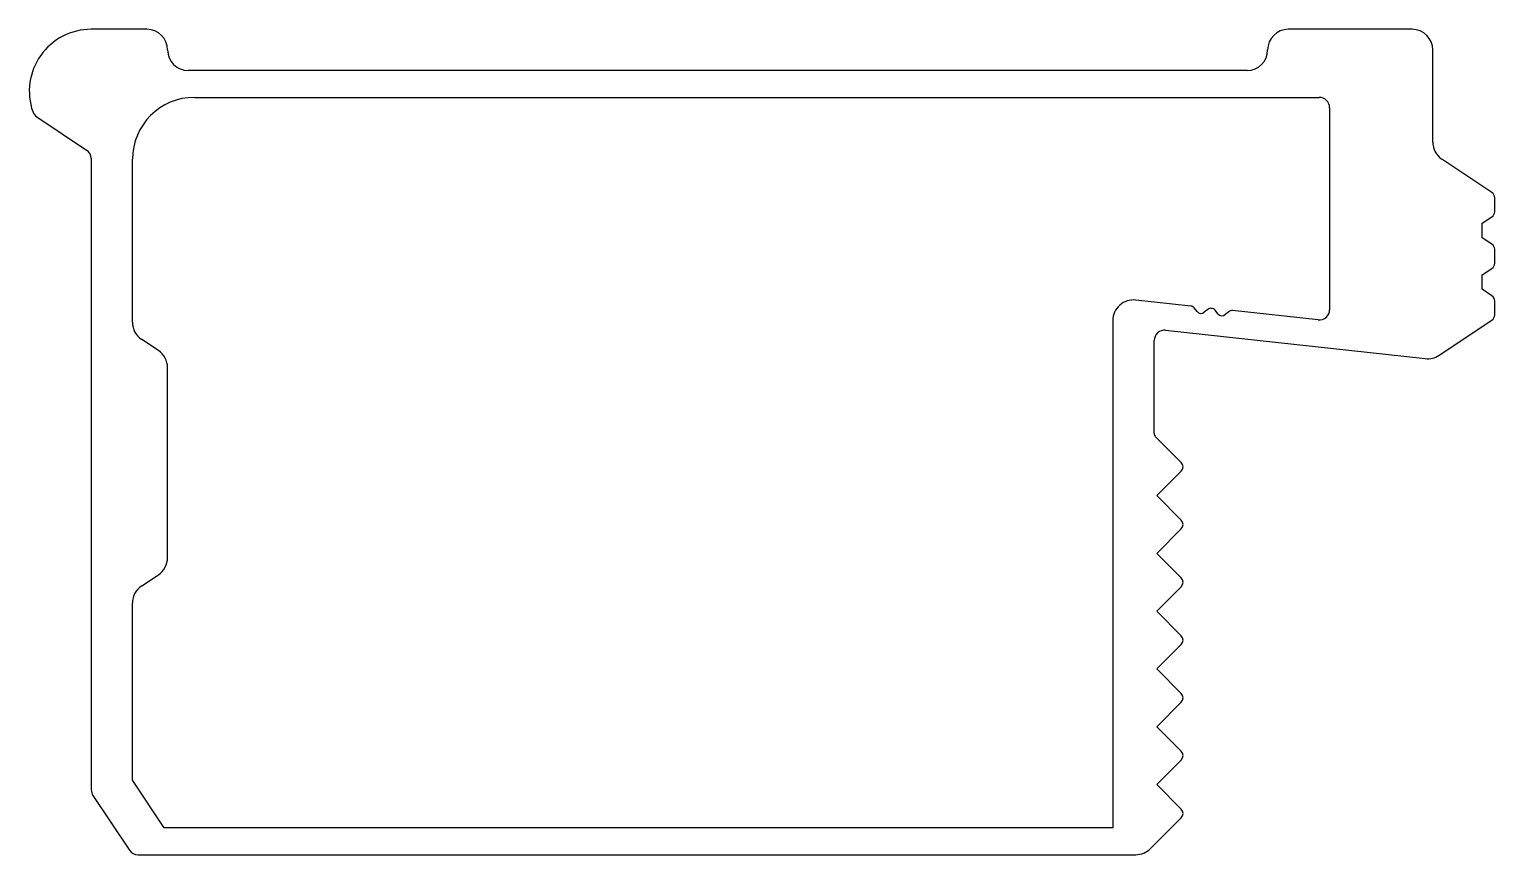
# Model space of a CAD drawing. Extents: x 950 to 1021, y 630 to 670.
import ezdxf

# ---------------------------------------------------------------- set-up
doc = ezdxf.new("R2010")
doc.units = 0
doc.layers.add('GRUBA', color=10, linetype='CONTINUOUS')

msp = doc.modelspace()

# ---------------------------------------------------------------- linework, layer by layer
at = {"layer": 'GRUBA', "color": 0}
for p, q in [((955.7, 670), (953, 670)), ((1017, 670), (1011, 670)), ((1018, 664.535), (1018, 669)), ((1009, 668), (957.7, 668)), ((958, 666.7), (1012.5, 666.7)), ((1013, 666.2), (1013, 656.411)), ((950.363, 665.758), (952.777, 664.148)), ((953, 663.732), (953, 633.151)), ((955, 655.802), (955, 663.7)), ((1020.866, 662.089), (1018.445, 663.703)), ((1021, 661.161), (1021, 661.839)), ((1020.4, 660.6), (1020.866, 660.911)), ((1020.4, 659.9), (1020.4, 660.6)), ((1020.866, 659.589), (1020.4, 659.9)), ((1021, 658.661), (1021, 659.339)), ((1020.4, 658.1), (1020.866, 658.411)), ((1020.4, 657.4), (1020.4, 658.1)), ((1006.274, 656.588), (1003.609, 656.879)), ((1020.866, 657.089), (1020.4, 657.4)), ((1021, 656.161), (1021, 656.839)), ((1006.58, 656.324), (1006.442, 656.496)), ((1007.103, 656.424), (1006.931, 656.286)), ((1007.592, 656.214), (1007.454, 656.385)), ((1008.115, 656.313), (1007.944, 656.176)), ((1012.446, 655.914), (1008.299, 656.367)), ((1002.5, 655.885), (1002.5, 631.3)), ((1005.054, 655.413), (1017.639, 654.039)), ((1018.302, 654.201), (1020.866, 655.911)), ((956.255, 654.43), (955.445, 654.97)), ((1004.5, 650.428), (1004.5, 654.916)), ((956.7, 644.402), (956.7, 653.598)), ((1005.812, 649.012), (1004.573, 650.251)), ((1004.624, 647.4), (1005.812, 648.588)), ((1005.812, 646.212), (1004.624, 647.4)), ((1004.624, 644.6), (1005.812, 645.788)), ((1005.812, 643.412), (1004.624, 644.6)), ((955.445, 643.03), (956.255, 643.57)), ((1004.624, 641.8), (1005.812, 642.988)), ((955, 633.606), (955, 642.198)), ((1005.812, 640.612), (1004.624, 641.8)), ((1004.624, 639), (1005.812, 640.188)), ((1005.812, 637.812), (1004.624, 639)), ((1004.624, 636.2), (1005.812, 637.388)), ((1005.812, 635.012), (1004.624, 636.2)), ((1004.624, 633.4), (1005.812, 634.588)), ((956.537, 631.3), (955, 633.606)), ((1005.812, 632.212), (1004.624, 633.4)), ((953.084, 632.874), (954.852, 630.223)), ((1002.5, 631.3), (956.537, 631.3)), ((1004.317, 630.293), (1005.812, 631.788)), ((955.268, 630), (1003.61, 630))]:
    msp.add_line(p, q, dxfattribs=at)
for centre, radius, start, end in [((953, 667), 3, 90, 199.29326), ((955.7, 669), 1, 0, 90), ((1011, 669), 1, 90, 180), ((1017, 669), 1, 0, 90), ((957.7, 669), 1, 180, 270), ((1009, 669), 1, 270, 0), ((958, 663.7), 3, 90, 180), ((1012.5, 666.2), 0.5, 0, 90), ((950.64, 666.174), 0.5, 199.29326, 236.30993), ((952.5, 663.732), 0.5, 0, 56.30993), ((1019, 664.535), 1, 180, 236.30993), ((1020.7, 661.839), 0.3, 0, 56.30993), ((1020.7, 661.161), 0.3, 303.69007, 360), ((1020.7, 659.339), 0.3, 0, 56.30993), ((1020.7, 658.661), 0.3, 303.69007, 360), ((1003.5, 655.885), 1, 83.76918, 180), ((1020.7, 656.839), 0.3, 0, 56.30993), ((1006.247, 656.339), 0.25, 38.76918, 83.76918), ((1006.775, 656.481), 0.25, 218.76918, 308.76918), ((1007.259, 656.229), 0.25, 38.76918, 128.76918), ((1007.787, 656.37), 0.25, 218.76918, 308.76918), ((1008.272, 656.118), 0.25, 83.76918, 128.76918), ((1012.5, 656.411), 0.5, 263.76918, 0), ((1020.7, 656.161), 0.3, 303.69007, 360), ((956, 655.802), 1, 180, 236.30993), ((1005, 654.916), 0.5, 83.76918, 180), ((955.7, 653.598), 1, 0, 56.30993), ((1017.747, 655.034), 1, 263.76918, 303.69007), ((1004.75, 650.428), 0.25, 180, 225), ((1005.6, 648.8), 0.3, 315, 45), ((1005.6, 646), 0.3, 315, 45), ((955.7, 644.402), 1, 303.69007, 0), ((1005.6, 643.2), 0.3, 315, 45), ((956, 642.198), 1, 123.69007, 180), ((1005.6, 640.4), 0.3, 315, 45), ((1005.6, 637.6), 0.3, 315, 45), ((1005.6, 634.8), 0.3, 315, 45), ((953.5, 633.151), 0.5, 180, 213.69007), ((1005.6, 632), 0.3, 315, 45), ((955.268, 630.5), 0.5, 213.69007, 270), ((1003.61, 631), 1, 270, 315)]:
    msp.add_arc(centre, radius, start, end, dxfattribs=at)

doc.saveas('drawing.dxf')
